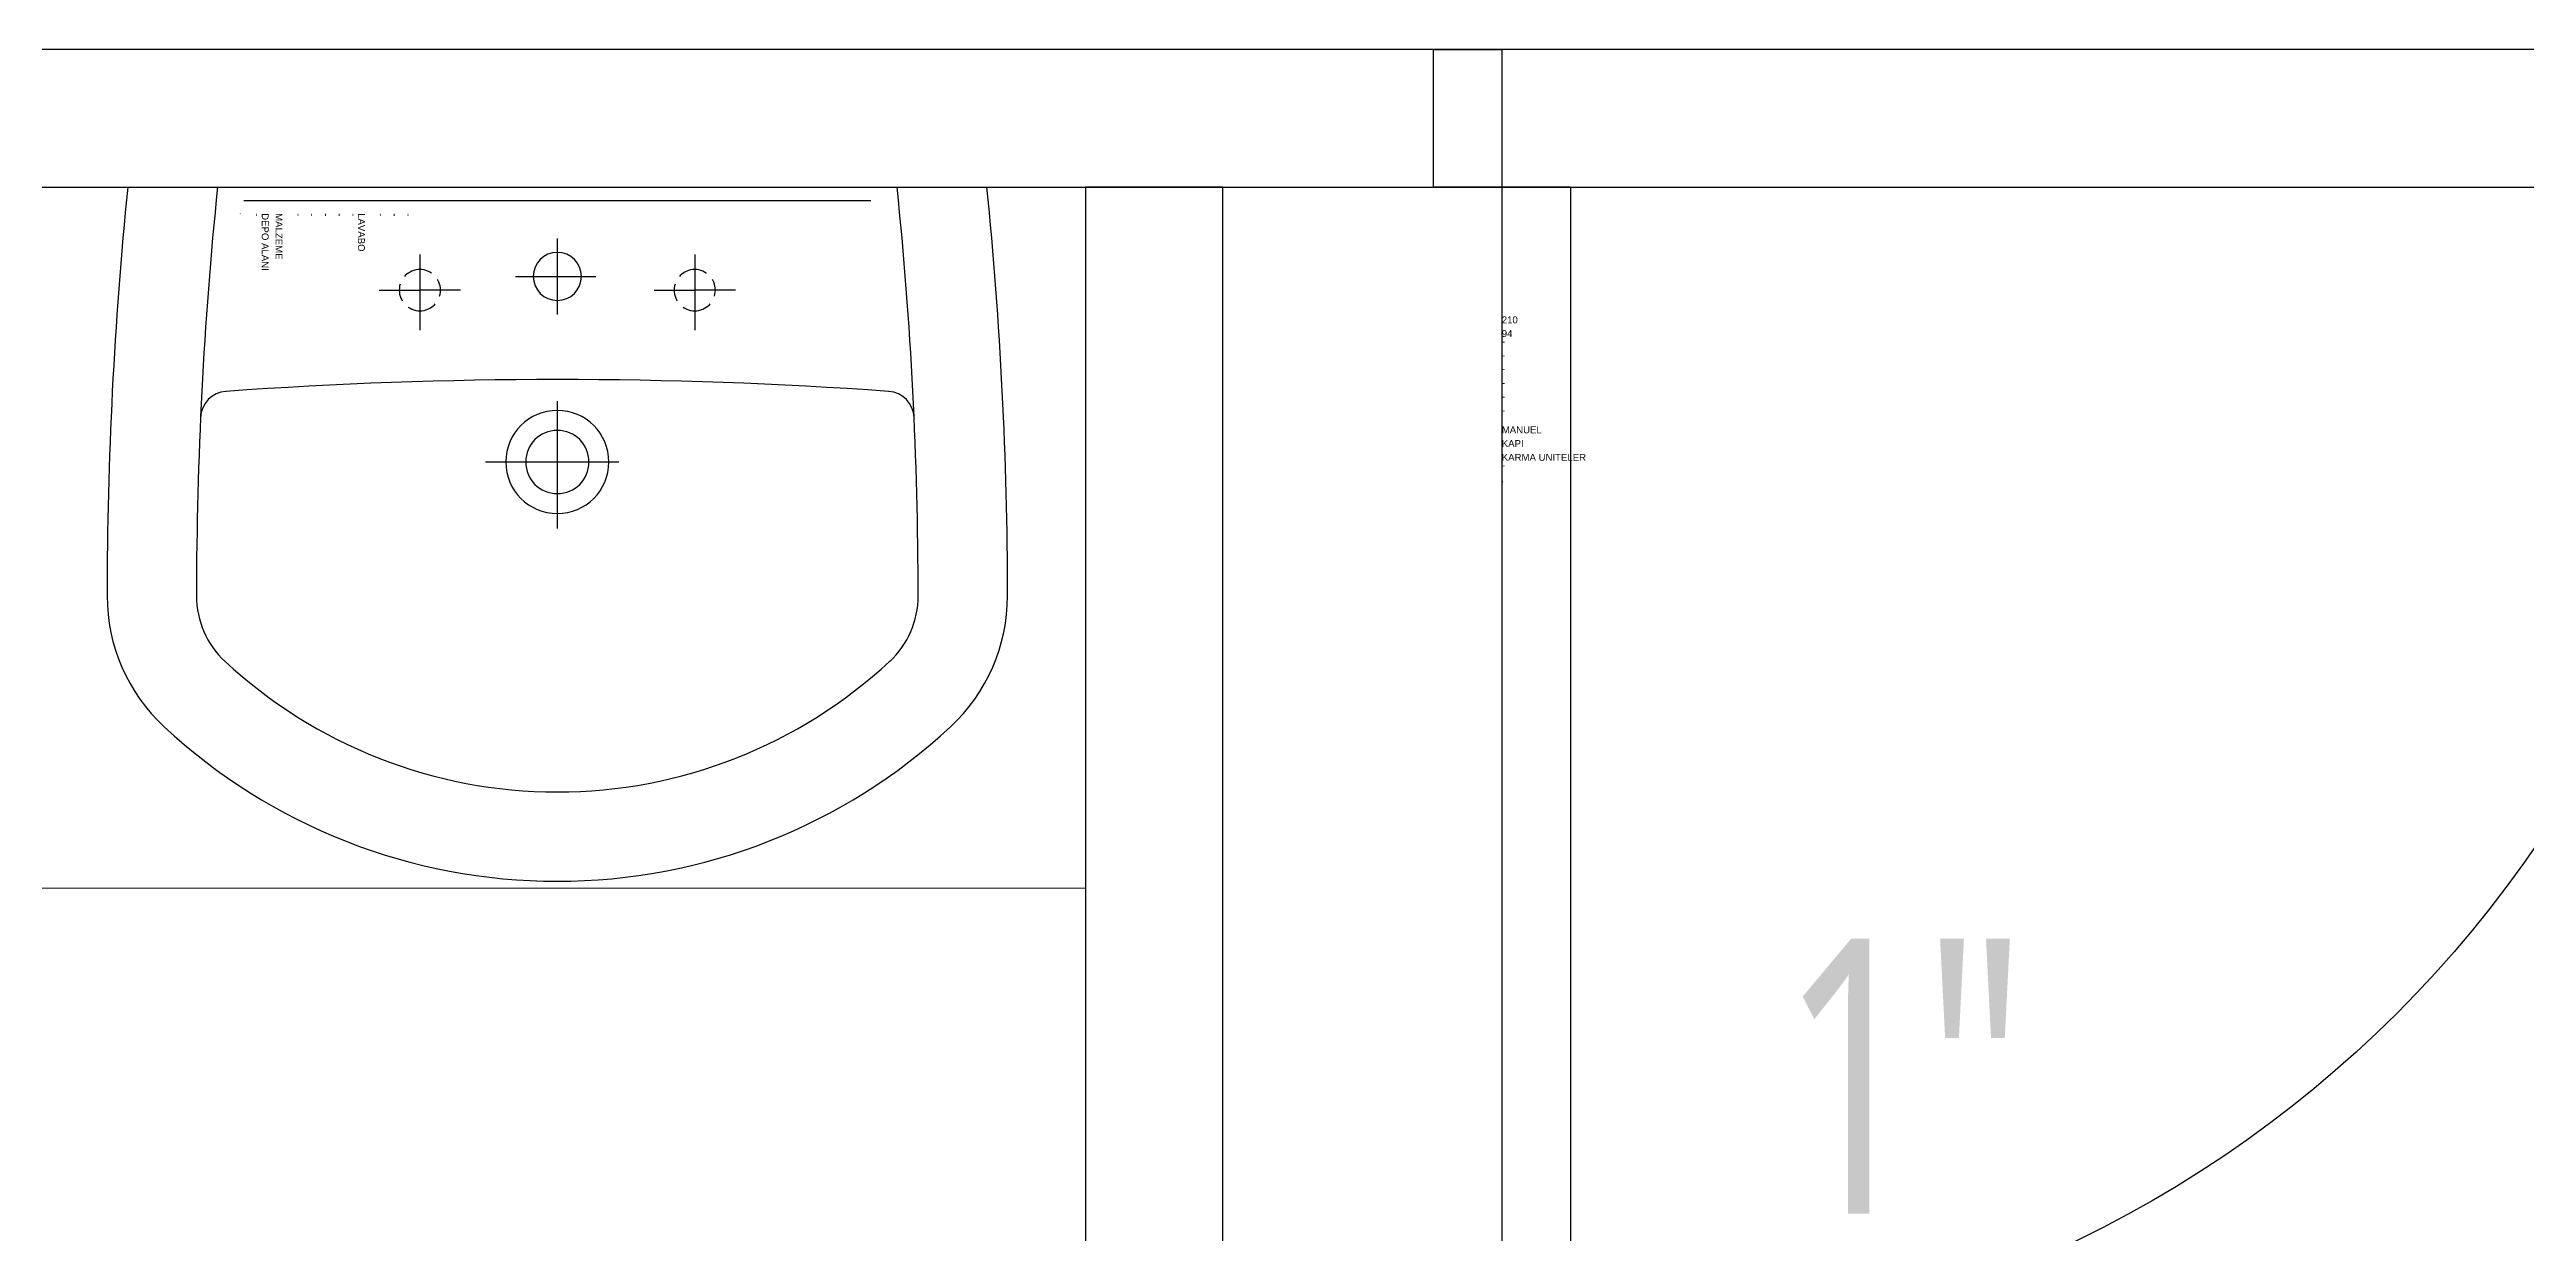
# Model space of a CAD drawing. Extents: x 2698 to 184165, y 3805 to 33846.
# Drawn here: x 161434.6 to 161614.8, y 29418.9 to 29505 of the extents above; entities that cross this region are included whole.
import ezdxf

# ---------------------------------------------------------------- set-up
doc = ezdxf.new("R2010")
doc.units = 0
doc.header["$LTSCALE"] = 2
doc.linetypes.add('HIDDEN', pattern=[9.525, 6.35, -3.175])
doc.layers.get('0').update_dxf_attribs({"color": 252, "linetype": 'CONTINUOUS'})
doc.layers.add('_MCA-0-MIM', color=252, linetype='CONTINUOUS', lineweight=18)
for name, color, linetype in [('_MCA-Y-YAZI-ÇAP', 7, 'CONTINUOUS'), ('Alçıpan', 252, 'CONTINUOUS'), ('BANYO-WC', 252, 'CONTINUOUS'), ('depo tefriş', 252, 'CONTINUOUS'), ('KAPI', 252, 'CONTINUOUS'), ('Planogram', 252, 'CONTINUOUS')]:
    doc.layers.add(name, color=color, linetype=linetype)
doc.styles.add('_MCA-CAP', font='segoeuil.ttf', dxfattribs={"width": 0.7})
doc.styles.get("Standard").update_dxf_attribs({"font": 'arial.ttf'})

# ---------------------------------------------------------------- blocks, each defined once
blk = doc.blocks.new('6064PL')
at = {"layer": 'BANYO-WC'}
for p, q in [((-312.5, 10), (312.5, 10)), ((0, 0), (-228.1, 0)), ((228.1, 0), (0, 0)), ((0, -27.5), (0, -82.7)), ((-100, -39), (-100, -94.1)), ((-100, -39), (-100, -94.1)), ((100, -39), (100, -94.1)), ((100, -39), (100, -94.1)), ((-129.5, -65), (-100, -65)), ((-70.5, -65), (-100, -65)), ((-30.5, -55), (28.1, -55)), ((70.5, -65), (100, -65)), ((129.5, -65), (100, -65)), ((0, -145.7), (0, -238.3)), ((-52.2, -190), (44.8, -190))]:
    blk.add_line(p, q, dxfattribs=at)
for centre, radius, start, end in [((2672.5, -289.6), 3000, 174.2679, 179.9564), ((2672.5, -289.6), 2935, 174.1405, 179.9564), ((-2672.5, -289.6), 2935, 0.0436, 5.8595), ((-2672.5, -289.6), 3000, 0.0436, 5.7321), ((0, -55), 17.5, 90, 270), ((0, -55), 17.5, 270, 90), ((-239.6, -158.6), 20, 94.1243, 177.4241), ((0, -3480.9), 3350.9, 85.8757, 94.1243), ((239.6, -158.6), 20, 2.5759, 85.8757), ((0, -190), 37.5, 90, 270), ((0, -190), 37.5, 270, 90), ((0, -190), 23, 90, 270), ((0, -190), 23, 270, 90), ((-197.5, -287.4), 130, 180, 227.0755), ((-197.5, -287.4), 65, 180, 227.0755), ((197.5, -287.4), 65, 312.9245, 360), ((197.5, -287.4), 130, 312.9245, 0), ((0, -75), 355, 227.0755, 270), ((0, -75), 355, 270, 312.9245), ((0, -75), 420, 227.0755, 270), ((0, -75), 420, 270, 312.9245)]:
    blk.add_arc(centre, radius, start, end, dxfattribs=at)
at = {"layer": 'BANYO-WC', "linetype": 'HIDDEN'}
for centre, start, end in [((-100, -65), 90, 270), ((-100, -65), 270, 90), ((100, -65), 90, 270), ((100, -65), 270, 90)]:
    blk.add_arc(centre, 15, start, end, dxfattribs=at)
blk = doc.blocks.new('depo lavabo')
at = {"layer": 'depo tefriş', "xscale": -0.1, "yscale": 0.1, "zscale": 0.1, "rotation": 2.248694934259277e-05}
blk.add_blockref('6064PL', (0, 49.5), dxfattribs=at)
at = {"layer": 'depo tefriş'}
for tag, p, height in [('YUKSEKLIK', (11, 48.6), 0.5), ('UZUNLUK', (12, 48.6), 0.5), ('DERINLIK', (13, 48.6), 0.5), ('KULLANIM', (14, 48.6), 0.5), ('KULLANIM_SEKLI', (15, 48.6), 0.5), ('YAPI', (16, 48.6), 0.5), ('KAPAK', (17, 48.6), 0.5), ('ALT_TANIM', (18, 48.6), 0.5), ('TANIM', (19, 48.6), 0.5), ('ALT_TIP', (20, 48.6), 0.5), ('TIP', (21, 48.6), 0.5), ('ALAN', (22, 48.6), 0.5), ('KILITLI', (23, 48.6), 0.1)]:
    blk.add_attdef(tag, p, '', height=height, rotation=270, dxfattribs=at)
blk = doc.blocks.new('kapı 90cm')
at = {"layer": 'KAPI'}
for p, q in [((5, 0), (5, 95)), ((10, 95), (5, 95)), ((10, 10), (10, 95)), ((0, 0), (0, 10)), ((10, 10), (0, 10)), ((95, 0), (95, 10)), ((95, 10), (100, 10)), ((100, 0), (100, 10)), ((0, 0), (5, 0)), ((100, 0), (95, 0))]:
    blk.add_line(p, q, dxfattribs=at)
blk.add_arc((10, 10), 85, 0, 90, dxfattribs=at)
at = {"layer": 'Planogram'}
for tag, p, height in [('ALAN', (5, 30.42), 0.5), ('KILITLI', (5, 31.42), 0.1), ('ALT_TIP', (5, 28.42), 0.5), ('TIP', (5, 29.42), 0.5), ('TANIM', (5, 27.42), 0.5), ('ALT_TANIM', (5, 26.42), 0.5), ('KAPAK', (5, 25.42), 0.5), ('YAPI', (5, 24.42), 0.5), ('KULLANIM_SEKLI', (5, 23.42), 0.5), ('KULLANIM', (5, 22.42), 0.5), ('DERINLIK', (5, 21.42), 0.5), ('YUKSEKLIK', (5, 19.42), 0.5), ('UZUNLUK', (5, 20.42), 0.5)]:
    blk.add_attdef(tag, p, '', height=height, dxfattribs=at)
blk = doc.blocks.new('ZEMİN KAT')
blk.add_lwpolyline([(168936.55, 29444.03), (168936.55, 29495.03), (168785.55, 29495.03), (168785.55, 29444.03)], close=True)
at = {"layer": 'Alçıpan'}
blk.add_lwpolyline([(169243.8, 29243.53), (169243.8, 29505.03), (168542.38, 29505.03), (168542.38, 29495.03), (169233.8, 29495.03), (169233.8, 29243.53), (169233.8, 29228.53), (169243.8, 29228.53)], close=True, dxfattribs=at)
blk.add_lwpolyline([(168936.55, 29495.03), (168936.55, 29228.53), (168946.55, 29228.53), (168946.55, 29495.03), (168936.55, 29495.03)], dxfattribs=at)
at = {"layer": 'depo tefriş'}
ref = blk.add_blockref('kapı 90cm', (168961.84, 29505.03), dxfattribs=dict(at, xscale=-1, rotation=180))
ref.add_attrib('ALAN', '-', (168966.84, 29474.55), dxfattribs={"layer": 'Planogram', "height": 0.5})
ref.add_attrib('KILITLI', 'H', (168966.84, 29473.52), dxfattribs={"layer": 'Planogram', "height": 0.1})
ref.add_attrib('YUKSEKLIK', '210', (168966.84, 29485.12), dxfattribs={"layer": 'Planogram', "height": 0.5})
ref.add_attrib('UZUNLUK', '94', (168966.84, 29484.12), dxfattribs={"layer": 'Planogram', "height": 0.5})
ref.add_attrib('DERINLIK', '-', (168966.84, 29483.55), dxfattribs={"layer": 'Planogram', "height": 0.5})
ref.add_attrib('KULLANIM', '-', (168966.84, 29482.55), dxfattribs={"layer": 'Planogram', "height": 0.5})
ref.add_attrib('KULLANIM_SEKLI', '-', (168966.84, 29481.55), dxfattribs={"layer": 'Planogram', "height": 0.5})
ref.add_attrib('YAPI', '-', (168966.84, 29480.55), dxfattribs={"layer": 'Planogram', "height": 0.5})
ref.add_attrib('KAPAK', '-', (168966.84, 29479.55), dxfattribs={"layer": 'Planogram', "height": 0.5})
ref.add_attrib('ALT_TANIM', '-', (168966.84, 29478.55), dxfattribs={"layer": 'Planogram', "height": 0.5})
ref.add_attrib('TANIM', 'MANUEL', (168966.84, 29477.12), dxfattribs={"layer": 'Planogram', "height": 0.5})
ref.add_attrib('ALT_TIP', 'KAPI', (168966.84, 29476.12), dxfattribs={"layer": 'Planogram', "height": 0.5})
ref.add_attrib('TIP', 'KARMA UNITELER', (168966.84, 29475.12), dxfattribs={"layer": 'Planogram', "height": 0.5})
ref = blk.add_blockref('depo lavabo', (168898.14, 29444.53), dxfattribs=dict(at, xscale=-1))
ref.add_attrib('ALAN', '-', (168876.08, 29493.13), dxfattribs={"height": 0.5, "rotation": 270})
ref.add_attrib('KILITLI', 'H', (168875.04, 29493.13), dxfattribs={"height": 0.1, "rotation": 270})
ref.add_attrib('YUKSEKLIK', '-', (168887.08, 29493.13), dxfattribs={"height": 0.5, "rotation": 270})
ref.add_attrib('UZUNLUK', '-', (168886.08, 29493.13), dxfattribs={"height": 0.5, "rotation": 270})
ref.add_attrib('DERINLIK', '-', (168885.08, 29493.13), dxfattribs={"height": 0.5, "rotation": 270})
ref.add_attrib('KULLANIM', 'LAVABO', (168883.64, 29493.13), dxfattribs={"height": 0.5, "rotation": 270})
ref.add_attrib('KULLANIM_SEKLI', '-', (168883.08, 29493.13), dxfattribs={"height": 0.5, "rotation": 270})
ref.add_attrib('YAPI', '-', (168882.08, 29493.13), dxfattribs={"height": 0.5, "rotation": 270})
ref.add_attrib('KAPAK', '-', (168881.08, 29493.13), dxfattribs={"height": 0.5, "rotation": 270})
ref.add_attrib('ALT_TANIM', '-', (168880.08, 29493.13), dxfattribs={"height": 0.5, "rotation": 270})
ref.add_attrib('TANIM', '-', (168879.08, 29493.13), dxfattribs={"height": 0.5, "rotation": 270})
ref.add_attrib('ALT_TIP', 'MALZEME', (168877.64, 29493.13), dxfattribs={"height": 0.5, "rotation": 270})
ref.add_attrib('TIP', 'DEPO ALANI', (168876.64, 29493.13), dxfattribs={"height": 0.5, "rotation": 270})
for tag, p in [('PLN_ID', (172923.07, 31560.21)), ('FORMAT', (174194.75, 31176.9)), ('UNITE_SAYISI', (174194.95, 31176.65)), ('PLANOGRAM_ADI', (174195.28, 31176.24)), ('GRUP', (174195.11, 31176.44)), ('PLN_ID', (173932.96, 31088.8)), ('FORMAT', (173764.03, 30846.27)), ('UNITE_SAYISI', (173764.22, 30846.03)), ('GRUP', (173764.39, 30845.81)), ('PLANOGRAM_ADI', (173764.55, 30845.61)), ('PLN_ID', (173765.43, 30824.23)), ('PLN_ID', (173999.9, 30002.66)), ('FORMAT', (170580.58, 29917.48)), ('UNITE_SAYISI', (170580.78, 29917.24)), ('PLANOGRAM_ADI', (170581.11, 29916.83)), ('GRUP', (170580.94, 29917.03)), ('PLN_ID', (170581.99, 29895.45)), ('FORMAT', (169488.77, 29510.59)), ('UNITE_SAYISI', (169488.97, 29510.35)), ('PLANOGRAM_ADI', (169489.3, 29509.94)), ('GRUP', (169489.13, 29510.13)), ('PLN_ID', (169490.17, 29488.55)), ('FORMAT', (173143.41, 29324.4)), ('UNITE_SAYISI', (173143.61, 29324.16)), ('GRUP', (173143.77, 29323.95)), ('PLANOGRAM_ADI', (173143.94, 29323.75)), ('PLN_ID', (173144.81, 29302.36))]:
    blk.add_attdef(tag, p, '', height=0.162, rotation=35.4182)
at = {"color": 252}
for tag, p in [('FORMAT', (173517.63, 30361.88)), ('UNITE_SAYISI', (173517.82, 30361.64)), ('GRUP', (173517.99, 30361.43)), ('PLANOGRAM_ADI', (173518.15, 30361.23)), ('PLN_ID', (173519.03, 30339.85)), ('FORMAT', (174014.71, 29571.22)), ('UNITE_SAYISI', (174014.9, 29570.97)), ('GRUP', (174015.07, 29570.76)), ('PLANOGRAM_ADI', (174015.23, 29570.56)), ('PLN_ID', (174016.11, 29549.18))]:
    blk.add_attdef(tag, p, '', height=0.162, rotation=35.4182, dxfattribs=at)
at = {"layer": 'Planogram'}
for tag, p, height, rotation in [('YUKSEKLIK', (172905.05, 31699.57), 0.5, 180), ('UZUNLUK', (172905.05, 31698.57), 0.5, 180), ('YUKSEKLIK', (173410.05, 31699.57), 0.5, 180), ('UZUNLUK', (173410.05, 31698.57), 0.5, 180), ('KULLANIM', (172905.05, 31696.57), 0.5, 180), ('DERINLIK', (172905.05, 31697.57), 0.5, 180), ('KULLANIM', (173410.05, 31696.57), 0.5, 180), ('DERINLIK', (173410.05, 31697.57), 0.5, 180), ('KULLANIM_SEKLI', (172905.05, 31695.57), 0.5, 180), ('YAPI', (172905.05, 31694.57), 0.5, 180), ('KULLANIM_SEKLI', (173410.05, 31695.57), 0.5, 180), ('YAPI', (173410.05, 31694.57), 0.5, 180), ('ALT_TANIM', (172905.05, 31692.57), 0.5, 180), ('KAPAK', (172905.05, 31693.57), 0.5, 180), ('ALT_TANIM', (173410.05, 31692.57), 0.5, 180), ('KAPAK', (173410.05, 31693.57), 0.5, 180), ('TANIM', (172905.05, 31691.57), 0.5, 180), ('TANIM', (173410.05, 31691.57), 0.5, 180), ('ALT_TIP', (172905.05, 31690.57), 0.5, 180), ('TIP', (172905.05, 31689.57), 0.5, 180), ('ALT_TIP', (173410.05, 31690.57), 0.5, 180), ('TIP', (173410.05, 31689.57), 0.5, 180), ('ALAN', (172905.05, 31688.57), 0.5, 180), ('KILITLI', (172905.05, 31687.57), 0.1, 180), ('ALAN', (173410.05, 31688.57), 0.5, 180), ('KILITLI', (173410.05, 31687.57), 0.1, 180), ('YUKSEKLIK', (173413.39, 31616), 0.5, 270), ('UZUNLUK', (173414.39, 31616), 0.5, 270), ('DERINLIK', (173415.39, 31616), 0.5, 270), ('KULLANIM', (173416.39, 31616), 0.5, 270), ('KULLANIM_SEKLI', (173417.39, 31616), 0.5, 270), ('YAPI', (173418.39, 31616), 0.5, 270), ('KAPAK', (173419.39, 31616), 0.5, 270), ('ALT_TANIM', (173420.39, 31616), 0.5, 270), ('TANIM', (173421.39, 31616), 0.5, 270), ('ALT_TIP', (173422.39, 31616), 0.5, 270), ('TIP', (173423.39, 31616), 0.5, 270), ('ALAN', (173424.39, 31616), 0.5, 270), ('KILITLI', (173425.39, 31616), 0.1, 270), ('YUKSEKLIK', (173511.98, 31599.42), 0.5, 180), ('YUKSEKLIK', (174141.98, 31599.42), 0.5, 180), ('UZUNLUK', (173511.98, 31598.42), 0.5, 180), ('DERINLIK', (173511.98, 31597.42), 0.5, 180), ('UZUNLUK', (174141.98, 31598.42), 0.5, 180), ('DERINLIK', (174141.98, 31597.42), 0.5, 180), ('KULLANIM_SEKLI', (173511.98, 31595.42), 0.5, 180), ('KULLANIM', (173511.98, 31596.42), 0.5, 180), ('KULLANIM_SEKLI', (174141.98, 31595.42), 0.5, 180), ('KULLANIM', (174141.98, 31596.42), 0.5, 180), ('YAPI', (173511.98, 31594.42), 0.5, 180), ('YAPI', (174141.98, 31594.42), 0.5, 180), ('ALT_TANIM', (173511.98, 31592.42), 0.5, 180), ('KAPAK', (173511.98, 31593.42), 0.5, 180), ('ALT_TANIM', (174141.98, 31592.42), 0.5, 180), ('KAPAK', (174141.98, 31593.42), 0.5, 180), ('ALT_TIP', (173511.98, 31590.42), 0.5, 180), ('TANIM', (173511.98, 31591.42), 0.5, 180), ('ALT_TIP', (174141.98, 31590.42), 0.5, 180), ('TANIM', (174141.98, 31591.42), 0.5, 180), ('ALAN', (173511.98, 31588.42), 0.5, 180), ('TIP', (173511.98, 31589.42), 0.5, 180), ('ALAN', (174141.98, 31588.42), 0.5, 180), ('TIP', (174141.98, 31589.42), 0.5, 180), ('KILITLI', (173511.98, 31587.42), 0.1, 180), ('KILITLI', (174141.98, 31587.42), 0.1, 180), ('YUKSEKLIK', (173413.39, 31517), 0.5, 270), ('UZUNLUK', (173414.39, 31517), 0.5, 270), ('DERINLIK', (173415.39, 31517), 0.5, 270), ('KULLANIM', (173416.39, 31517), 0.5, 270), ('KULLANIM_SEKLI', (173417.39, 31517), 0.5, 270), ('YAPI', (173418.39, 31517), 0.5, 270), ('KAPAK', (173419.39, 31517), 0.5, 270), ('ALT_TANIM', (173420.39, 31517), 0.5, 270), ('TANIM', (173421.39, 31517), 0.5, 270), ('ALT_TIP', (173422.39, 31517), 0.5, 270), ('TIP', (173423.39, 31517), 0.5, 270), ('ALAN', (173424.39, 31517), 0.5, 270), ('KILITLI', (173425.39, 31517), 0.1, 270), ('YUKSEKLIK', (174167.32, 31514.11), 0.5, 270), ('UZUNLUK', (174168.32, 31514.11), 0.5, 270), ('DERINLIK', (174169.32, 31514.11), 0.5, 270), ('KULLANIM', (174170.32, 31514.11), 0.5, 270), ('KULLANIM_SEKLI', (174171.32, 31514.11), 0.5, 270), ('YAPI', (174172.32, 31514.11), 0.5, 270), ('KAPAK', (174173.32, 31514.11), 0.5, 270), ('ALT_TANIM', (174174.32, 31514.11), 0.5, 270), ('TANIM', (174175.32, 31514.11), 0.5, 270), ('ALT_TIP', (174176.32, 31514.11), 0.5, 270), ('TIP', (174177.32, 31514.11), 0.5, 270), ('ALAN', (174178.32, 31514.11), 0.5, 270), ('KILITLI', (174179.32, 31514.11), 0.1, 270), ('KULLANIM_SEKLI', (174251.9, 31259.11), 0.5, 90), ('ALT_TANIM', (174248.9, 31259.11), 0.5, 90), ('KULLANIM', (174252.9, 31259.11), 0.5, 90), ('DERINLIK', (174253.9, 31259.11), 0.5, 90), ('UZUNLUK', (174254.9, 31259.11), 0.5, 90), ('YUKSEKLIK', (174255.9, 31259.11), 0.5, 90), ('ALAN', (174244.9, 31259.11), 0.5, 90), ('ALT_TIP', (174246.9, 31259.11), 0.5, 90), ('TANIM', (174247.9, 31259.11), 0.5, 90), ('KAPAK', (174249.9, 31259.11), 0.5, 90), ('YAPI', (174250.9, 31259.11), 0.5, 90), ('KILITLI', (174243.9, 31259.11), 0.1, 90), ('TIP', (174245.9, 31259.11), 0.5, 90), ('KULLANIM_SEKLI', (173992.31, 30934.24), 0.5, 90), ('ALT_TANIM', (173989.31, 30934.24), 0.5, 90), ('YUKSEKLIK', (173996.31, 30934.24), 0.5, 90), ('ALAN', (173985.31, 30934.24), 0.5, 90), ('ALT_TIP', (173987.31, 30934.24), 0.5, 90), ('TANIM', (173988.31, 30934.24), 0.5, 90), ('KAPAK', (173990.31, 30934.24), 0.5, 90), ('KULLANIM', (173993.31, 30934.24), 0.5, 90), ('DERINLIK', (173994.31, 30934.24), 0.5, 90), ('UZUNLUK', (173995.31, 30934.24), 0.5, 90), ('YUKSEKLIK', (173907.74, 30934.24), 0.5, 270), ('UZUNLUK', (173908.74, 30934.24), 0.5, 270), ('DERINLIK', (173909.74, 30934.24), 0.5, 270), ('KULLANIM', (173910.74, 30934.24), 0.5, 270), ('KULLANIM_SEKLI', (173911.74, 30934.24), 0.5, 270), ('YAPI', (173912.74, 30934.24), 0.5, 270), ('KAPAK', (173913.74, 30934.24), 0.5, 270), ('ALT_TANIM', (173914.74, 30934.24), 0.5, 270), ('TANIM', (173915.74, 30934.24), 0.5, 270), ('ALT_TIP', (173916.74, 30934.24), 0.5, 270), ('TIP', (173917.74, 30934.24), 0.5, 270), ('ALAN', (173918.74, 30934.24), 0.5, 270), ('KILITLI', (173919.74, 30934.24), 0.1, 270), ('KILITLI', (173984.31, 30934.24), 0.1, 90), ('TIP', (173986.31, 30934.24), 0.5, 90), ('YAPI', (173991.31, 30934.24), 0.5, 90), ('YUKSEKLIK', (169421.81, 30001.88), 0.5, 270), ('UZUNLUK', (169422.81, 30001.88), 0.5, 270), ('DERINLIK', (169423.81, 30001.88), 0.5, 270), ('KULLANIM', (169424.81, 30001.88), 0.5, 270), ('KULLANIM_SEKLI', (169425.81, 30001.88), 0.5, 270), ('YAPI', (169426.81, 30001.88), 0.5, 270), ('KAPAK', (169427.81, 30001.88), 0.5, 270), ('ALT_TANIM', (169428.81, 30001.88), 0.5, 270), ('TANIM', (169429.81, 30001.88), 0.5, 270), ('ALT_TIP', (169430.81, 30001.88), 0.5, 270), ('TIP', (169431.81, 30001.88), 0.5, 270), ('ALAN', (169432.81, 30001.88), 0.5, 270), ('KILITLI', (169433.81, 30001.88), 0.1, 270), ('YUKSEKLIK', (169420.38, 29996.88), 0.5, 270), ('UZUNLUK', (169421.38, 29996.88), 0.5, 270), ('DERINLIK', (169422.38, 29996.88), 0.5, 270), ('KULLANIM', (169423.38, 29996.88), 0.5, 270), ('KULLANIM_SEKLI', (169424.38, 29996.88), 0.5, 270), ('YAPI', (169425.38, 29996.88), 0.5, 270), ('KAPAK', (169426.38, 29996.88), 0.5, 270), ('ALT_TANIM', (169427.38, 29996.88), 0.5, 270), ('TANIM', (169428.38, 29996.88), 0.5, 270), ('ALT_TIP', (169429.38, 29996.88), 0.5, 270), ('TIP', (169430.38, 29996.88), 0.5, 270), ('ALAN', (169431.38, 29996.88), 0.5, 270), ('KILITLI', (169432.38, 29996.88), 0.1, 270), ('YUKSEKLIK', (169420.38, 29746.88), 0.5, 270), ('UZUNLUK', (169421.38, 29746.88), 0.5, 270), ('DERINLIK', (169422.38, 29746.88), 0.5, 270), ('KULLANIM', (169423.38, 29746.88), 0.5, 270), ('KULLANIM_SEKLI', (169424.38, 29746.88), 0.5, 270), ('YAPI', (169425.38, 29746.88), 0.5, 270), ('KAPAK', (169426.38, 29746.88), 0.5, 270), ('ALT_TANIM', (169427.38, 29746.88), 0.5, 270), ('TANIM', (169428.38, 29746.88), 0.5, 270), ('ALT_TIP', (169429.38, 29746.88), 0.5, 270), ('TIP', (169430.38, 29746.88), 0.5, 270), ('ALAN', (169431.38, 29746.88), 0.5, 270), ('KILITLI', (169432.38, 29746.88), 0.1, 270), ('YUKSEKLIK', (169421.81, 29496.88), 0.5, 270), ('UZUNLUK', (169422.81, 29496.88), 0.5, 270), ('DERINLIK', (169423.81, 29496.88), 0.5, 270), ('KULLANIM', (169424.81, 29496.88), 0.5, 270), ('KULLANIM_SEKLI', (169425.81, 29496.88), 0.5, 270), ('YAPI', (169426.81, 29496.88), 0.5, 270), ('KAPAK', (169427.81, 29496.88), 0.5, 270), ('ALT_TANIM', (169428.81, 29496.88), 0.5, 270), ('TANIM', (169429.81, 29496.88), 0.5, 270), ('ALT_TIP', (169430.81, 29496.88), 0.5, 270), ('TIP', (169431.81, 29496.88), 0.5, 270), ('ALAN', (169432.81, 29496.88), 0.5, 270), ('KILITLI', (169433.81, 29496.88), 0.1, 270)]:
    blk.add_attdef(tag, p, '', height=height, rotation=rotation, dxfattribs=at)
for tag, p, height in [('ALAN', (173761.98, 31526.63), 0.5), ('KILITLI', (173761.98, 31527.63), 0.1), ('ALT_TIP', (173761.98, 31524.63), 0.5), ('TIP', (173761.98, 31525.63), 0.5), ('TANIM', (173761.98, 31523.63), 0.5), ('ALAN', (173511.98, 31521.85), 0.5), ('KILITLI', (173511.98, 31522.85), 0.1), ('ALT_TANIM', (173761.98, 31522.63), 0.5), ('KAPAK', (173761.98, 31521.63), 0.5), ('ALT_TIP', (173511.98, 31519.85), 0.5), ('TIP', (173511.98, 31520.85), 0.5), ('YAPI', (173761.98, 31520.63), 0.5), ('KULLANIM_SEKLI', (173761.98, 31519.63), 0.5), ('ALT_TANIM', (173511.98, 31517.85), 0.5), ('TANIM', (173511.98, 31518.85), 0.5), ('KULLANIM', (173761.98, 31518.63), 0.5), ('DERINLIK', (173761.98, 31517.63), 0.5), ('YAPI', (173511.98, 31515.85), 0.5), ('KAPAK', (173511.98, 31516.85), 0.5), ('YUKSEKLIK', (173761.98, 31515.63), 0.5), ('UZUNLUK', (173761.98, 31516.63), 0.5), ('KULLANIM_SEKLI', (173511.98, 31514.85), 0.5), ('KULLANIM', (173511.98, 31513.85), 0.5), ('DERINLIK', (173511.98, 31512.85), 0.5), ('YUKSEKLIK', (173511.98, 31510.85), 0.5), ('UZUNLUK', (173511.98, 31511.85), 0.5), ('KILITLI', (173279.27, 29267.91), 0.1), ('ALAN', (173279.27, 29266.91), 0.5), ('TIP', (173279.27, 29265.91), 0.5), ('ALT_TIP', (173279.27, 29264.91), 0.5), ('TANIM', (173279.27, 29263.91), 0.5), ('ALT_TANIM', (173279.27, 29262.91), 0.5), ('KAPAK', (173279.27, 29261.91), 0.5), ('YAPI', (173279.27, 29260.91), 0.5), ('KULLANIM_SEKLI', (173279.27, 29259.91), 0.5), ('KULLANIM', (173279.27, 29258.91), 0.5), ('DERINLIK', (173279.27, 29257.91), 0.5), ('UZUNLUK', (173279.27, 29256.91), 0.5), ('YUKSEKLIK', (173279.27, 29255.91), 0.5)]:
    blk.add_attdef(tag, p, '', height=height, dxfattribs=at)
at = {"layer": 'Planogram', "color": 252}
for tag, p, height in [('ALAN', (173023.25, 31229.96), 0.5), ('KILITLI', (173023.25, 31230.96), 0.1), ('ALAN', (173383.38, 31229.96), 0.5), ('KILITLI', (173383.38, 31230.96), 0.1), ('ALT_TIP', (173023.25, 31227.96), 0.5), ('TIP', (173023.25, 31228.96), 0.5), ('ALT_TIP', (173383.38, 31227.96), 0.5), ('TIP', (173383.38, 31228.96), 0.5), ('ALT_TANIM', (173023.25, 31225.96), 0.5), ('TANIM', (173023.25, 31226.96), 0.5), ('ALT_TANIM', (173383.38, 31225.96), 0.5), ('TANIM', (173383.38, 31226.96), 0.5), ('YAPI', (173023.25, 31223.96), 0.5), ('KAPAK', (173023.25, 31224.96), 0.5), ('YAPI', (173383.38, 31223.96), 0.5), ('KAPAK', (173383.38, 31224.96), 0.5), ('KULLANIM_SEKLI', (173023.25, 31222.96), 0.5), ('KULLANIM', (173023.25, 31221.96), 0.5), ('KULLANIM_SEKLI', (173383.38, 31222.96), 0.5), ('KULLANIM', (173383.38, 31221.96), 0.5), ('DERINLIK', (173023.25, 31220.96), 0.5), ('DERINLIK', (173383.38, 31220.96), 0.5), ('YUKSEKLIK', (173023.25, 31218.96), 0.5), ('UZUNLUK', (173023.25, 31219.96), 0.5), ('YUKSEKLIK', (173383.38, 31218.96), 0.5), ('UZUNLUK', (173383.38, 31219.96), 0.5), ('ALAN', (173023.25, 30403.96), 0.5), ('KILITLI', (173023.25, 30404.96), 0.1), ('TIP', (173023.25, 30402.96), 0.5), ('ALT_TIP', (173023.25, 30401.96), 0.5), ('TANIM', (173023.25, 30400.96), 0.5), ('ALT_TANIM', (173023.25, 30399.96), 0.5), ('KAPAK', (173023.25, 30398.96), 0.5), ('YAPI', (173023.25, 30397.96), 0.5), ('KULLANIM_SEKLI', (173023.25, 30396.96), 0.5), ('KULLANIM', (173023.25, 30395.96), 0.5), ('DERINLIK', (173023.25, 30394.96), 0.5), ('UZUNLUK', (173023.25, 30393.96), 0.5), ('YUKSEKLIK', (173023.25, 30392.96), 0.5), ('ALAN', (173385.25, 30353.96), 0.5), ('KILITLI', (173385.25, 30354.96), 0.1), ('ALT_TIP', (173385.25, 30351.96), 0.5), ('TIP', (173385.25, 30352.96), 0.5), ('ALT_TANIM', (173385.25, 30349.96), 0.5), ('TANIM', (173385.25, 30350.96), 0.5), ('KAPAK', (173385.25, 30348.96), 0.5), ('YAPI', (173385.25, 30347.96), 0.5), ('KULLANIM_SEKLI', (173385.25, 30346.96), 0.5), ('KULLANIM', (173385.25, 30345.96), 0.5), ('DERINLIK', (173385.25, 30344.96), 0.5), ('YUKSEKLIK', (173385.25, 30342.96), 0.5), ('UZUNLUK', (173385.25, 30343.96), 0.5)]:
    blk.add_attdef(tag, p, '', height=height, dxfattribs=at)
for tag, p, height, rotation in [('YUKSEKLIK', (173386.68, 31217.53), 0.5, 270), ('UZUNLUK', (173387.68, 31217.53), 0.5, 270), ('DERINLIK', (173388.68, 31217.53), 0.5, 270), ('KULLANIM', (173389.68, 31217.53), 0.5, 270), ('KULLANIM_SEKLI', (173390.68, 31217.53), 0.5, 270), ('YAPI', (173391.68, 31217.53), 0.5, 270), ('KAPAK', (173392.68, 31217.53), 0.5, 270), ('ALT_TANIM', (173393.68, 31217.53), 0.5, 270), ('TANIM', (173394.68, 31217.53), 0.5, 270), ('ALT_TIP', (173395.68, 31217.53), 0.5, 270), ('TIP', (173396.68, 31217.53), 0.5, 270), ('ALAN', (173397.68, 31217.53), 0.5, 270), ('KILITLI', (173398.68, 31217.53), 0.1, 270), ('KULLANIM_SEKLI', (173103.83, 31032.53), 0.5, 90), ('KULLANIM_SEKLI', (173202.83, 31032.53), 0.5, 90), ('ALT_TIP', (173098.83, 31032.53), 0.5, 90), ('ALT_TANIM', (173100.83, 31032.53), 0.5, 90), ('KULLANIM', (173104.83, 31032.53), 0.5, 90), ('DERINLIK', (173105.83, 31032.53), 0.5, 90), ('UZUNLUK', (173106.83, 31032.53), 0.5, 90), ('YUKSEKLIK', (173107.83, 31032.53), 0.5, 90), ('ALT_TIP', (173197.83, 31032.53), 0.5, 90), ('ALT_TANIM', (173199.83, 31032.53), 0.5, 90), ('KULLANIM', (173203.83, 31032.53), 0.5, 90), ('DERINLIK', (173204.83, 31032.53), 0.5, 90), ('UZUNLUK', (173205.83, 31032.53), 0.5, 90), ('YUKSEKLIK', (173206.83, 31032.53), 0.5, 90), ('ALAN', (173096.83, 31032.53), 0.5, 90), ('TIP', (173097.83, 31032.53), 0.5, 90), ('TANIM', (173099.83, 31032.53), 0.5, 90), ('KAPAK', (173101.83, 31032.53), 0.5, 90), ('YAPI', (173102.83, 31032.53), 0.5, 90), ('ALAN', (173195.83, 31032.53), 0.5, 90), ('TIP', (173196.83, 31032.53), 0.5, 90), ('TANIM', (173198.83, 31032.53), 0.5, 90), ('KAPAK', (173200.83, 31032.53), 0.5, 90), ('YAPI', (173201.83, 31032.53), 0.5, 90), ('KILITLI', (173095.83, 31032.53), 0.1, 90), ('KILITLI', (173194.83, 31032.53), 0.1, 90), ('YUKSEKLIK', (173386.68, 31007.53), 0.5, 270), ('UZUNLUK', (173387.68, 31007.53), 0.5, 270), ('DERINLIK', (173388.68, 31007.53), 0.5, 270), ('KULLANIM', (173389.68, 31007.53), 0.5, 270), ('KULLANIM_SEKLI', (173390.68, 31007.53), 0.5, 270), ('YAPI', (173391.68, 31007.53), 0.5, 270), ('KAPAK', (173392.68, 31007.53), 0.5, 270), ('ALT_TANIM', (173393.68, 31007.53), 0.5, 270), ('TANIM', (173394.68, 31007.53), 0.5, 270), ('ALT_TIP', (173395.68, 31007.53), 0.5, 270), ('TIP', (173396.68, 31007.53), 0.5, 270), ('ALAN', (173397.68, 31007.53), 0.5, 270), ('KILITLI', (173398.68, 31007.53), 0.1, 270), ('KULLANIM_SEKLI', (173564.83, 30868.53), 0.5, 90), ('ALT_TIP', (173559.83, 30868.53), 0.5, 90), ('ALT_TANIM', (173561.83, 30868.53), 0.5, 90), ('KULLANIM', (173565.83, 30868.53), 0.5, 90), ('DERINLIK', (173566.83, 30868.53), 0.5, 90), ('UZUNLUK', (173567.83, 30868.53), 0.5, 90), ('YUKSEKLIK', (173568.83, 30868.53), 0.5, 90), ('ALAN', (173557.83, 30868.53), 0.5, 90), ('TIP', (173558.83, 30868.53), 0.5, 90), ('TANIM', (173560.83, 30868.53), 0.5, 90), ('KAPAK', (173562.83, 30868.53), 0.5, 90), ('YAPI', (173563.83, 30868.53), 0.5, 90), ('YUKSEKLIK', (173485.68, 30868.53), 0.5, 270), ('UZUNLUK', (173486.68, 30868.53), 0.5, 270), ('DERINLIK', (173487.68, 30868.53), 0.5, 270), ('KULLANIM', (173488.68, 30868.53), 0.5, 270), ('KULLANIM_SEKLI', (173489.68, 30868.53), 0.5, 270), ('YAPI', (173490.68, 30868.53), 0.5, 270), ('KAPAK', (173491.68, 30868.53), 0.5, 270), ('ALT_TANIM', (173492.68, 30868.53), 0.5, 270), ('TANIM', (173493.68, 30868.53), 0.5, 270), ('ALT_TIP', (173494.68, 30868.53), 0.5, 270), ('TIP', (173495.68, 30868.53), 0.5, 270), ('ALAN', (173496.68, 30868.53), 0.5, 270), ('KILITLI', (173497.68, 30868.53), 0.1, 270), ('KILITLI', (173556.83, 30868.53), 0.1, 90), ('KULLANIM_SEKLI', (173103.83, 30847.53), 0.5, 90), ('KULLANIM_SEKLI', (173202.83, 30847.53), 0.5, 90), ('ALT_TANIM', (173100.83, 30847.53), 0.5, 90), ('YUKSEKLIK', (173107.83, 30847.53), 0.5, 90), ('ALT_TANIM', (173199.83, 30847.53), 0.5, 90), ('YUKSEKLIK', (173206.83, 30847.53), 0.5, 90), ('ALT_TIP', (173098.83, 30847.53), 0.5, 90), ('TANIM', (173099.83, 30847.53), 0.5, 90), ('KAPAK', (173101.83, 30847.53), 0.5, 90), ('KULLANIM', (173104.83, 30847.53), 0.5, 90), ('DERINLIK', (173105.83, 30847.53), 0.5, 90), ('UZUNLUK', (173106.83, 30847.53), 0.5, 90), ('ALT_TIP', (173197.83, 30847.53), 0.5, 90), ('TANIM', (173198.83, 30847.53), 0.5, 90), ('KAPAK', (173200.83, 30847.53), 0.5, 90), ('KULLANIM', (173203.83, 30847.53), 0.5, 90), ('DERINLIK', (173204.83, 30847.53), 0.5, 90), ('UZUNLUK', (173205.83, 30847.53), 0.5, 90), ('KILITLI', (173095.83, 30847.53), 0.1, 90), ('ALAN', (173096.83, 30847.53), 0.5, 90), ('TIP', (173097.83, 30847.53), 0.5, 90), ('YAPI', (173102.83, 30847.53), 0.5, 90), ('KILITLI', (173194.83, 30847.53), 0.1, 90), ('ALAN', (173195.83, 30847.53), 0.5, 90), ('TIP', (173196.83, 30847.53), 0.5, 90), ('YAPI', (173201.83, 30847.53), 0.5, 90), ('KULLANIM_SEKLI', (173103.83, 30662.53), 0.5, 90), ('KULLANIM_SEKLI', (173202.83, 30662.53), 0.5, 90), ('ALT_TANIM', (173100.83, 30662.53), 0.5, 90), ('KULLANIM', (173104.83, 30662.53), 0.5, 90), ('DERINLIK', (173105.83, 30662.53), 0.5, 90), ('UZUNLUK', (173106.83, 30662.53), 0.5, 90), ('YUKSEKLIK', (173107.83, 30662.53), 0.5, 90), ('ALT_TANIM', (173199.83, 30662.53), 0.5, 90), ('KULLANIM', (173203.83, 30662.53), 0.5, 90), ('DERINLIK', (173204.83, 30662.53), 0.5, 90), ('UZUNLUK', (173205.83, 30662.53), 0.5, 90), ('YUKSEKLIK', (173206.83, 30662.53), 0.5, 90), ('ALAN', (173096.83, 30662.53), 0.5, 90), ('ALT_TIP', (173098.83, 30662.53), 0.5, 90), ('TANIM', (173099.83, 30662.53), 0.5, 90), ('KAPAK', (173101.83, 30662.53), 0.5, 90), ('YAPI', (173102.83, 30662.53), 0.5, 90), ('ALAN', (173195.83, 30662.53), 0.5, 90), ('ALT_TIP', (173197.83, 30662.53), 0.5, 90), ('TANIM', (173198.83, 30662.53), 0.5, 90), ('KAPAK', (173200.83, 30662.53), 0.5, 90), ('YAPI', (173201.83, 30662.53), 0.5, 90), ('KILITLI', (173095.83, 30662.53), 0.1, 90), ('TIP', (173097.83, 30662.53), 0.5, 90), ('KILITLI', (173194.83, 30662.53), 0.1, 90), ('TIP', (173196.83, 30662.53), 0.5, 90), ('YUKSEKLIK', (173485.68, 30658.53), 0.5, 270), ('UZUNLUK', (173486.68, 30658.53), 0.5, 270), ('DERINLIK', (173487.68, 30658.53), 0.5, 270), ('KULLANIM', (173488.68, 30658.53), 0.5, 270), ('KULLANIM_SEKLI', (173489.68, 30658.53), 0.5, 270), ('YAPI', (173490.68, 30658.53), 0.5, 270), ('KAPAK', (173491.68, 30658.53), 0.5, 270), ('ALT_TANIM', (173492.68, 30658.53), 0.5, 270), ('TANIM', (173493.68, 30658.53), 0.5, 270), ('ALT_TIP', (173494.68, 30658.53), 0.5, 270), ('TIP', (173495.68, 30658.53), 0.5, 270), ('ALAN', (173496.68, 30658.53), 0.5, 270), ('KILITLI', (173497.68, 30658.53), 0.1, 270), ('KULLANIM_SEKLI', (173465.83, 30612.53), 0.5, 90), ('ALT_TIP', (173460.83, 30612.53), 0.5, 90), ('ALT_TANIM', (173462.83, 30612.53), 0.5, 90), ('KULLANIM', (173466.83, 30612.53), 0.5, 90), ('DERINLIK', (173467.83, 30612.53), 0.5, 90), ('UZUNLUK', (173468.83, 30612.53), 0.5, 90), ('YUKSEKLIK', (173469.83, 30612.53), 0.5, 90), ('ALAN', (173458.83, 30612.53), 0.5, 90), ('TIP', (173459.83, 30612.53), 0.5, 90), ('TANIM', (173461.83, 30612.53), 0.5, 90), ('KAPAK', (173463.83, 30612.53), 0.5, 90), ('YAPI', (173464.83, 30612.53), 0.5, 90), ('KILITLI', (173457.83, 30612.53), 0.1, 90), ('KULLANIM_SEKLI', (173103.83, 30477.53), 0.5, 90), ('KULLANIM_SEKLI', (173202.83, 30477.53), 0.5, 90), ('ALT_TIP', (173098.83, 30477.53), 0.5, 90), ('ALT_TANIM', (173100.83, 30477.53), 0.5, 90), ('KULLANIM', (173104.83, 30477.53), 0.5, 90), ('DERINLIK', (173105.83, 30477.53), 0.5, 90), ('UZUNLUK', (173106.83, 30477.53), 0.5, 90), ('YUKSEKLIK', (173107.83, 30477.53), 0.5, 90), ('ALT_TIP', (173197.83, 30477.53), 0.5, 90), ('ALT_TANIM', (173199.83, 30477.53), 0.5, 90), ('KULLANIM', (173203.83, 30477.53), 0.5, 90), ('DERINLIK', (173204.83, 30477.53), 0.5, 90), ('UZUNLUK', (173205.83, 30477.53), 0.5, 90), ('YUKSEKLIK', (173206.83, 30477.53), 0.5, 90), ('ALAN', (173096.83, 30477.53), 0.5, 90), ('TIP', (173097.83, 30477.53), 0.5, 90), ('TANIM', (173099.83, 30477.53), 0.5, 90), ('KAPAK', (173101.83, 30477.53), 0.5, 90), ('YAPI', (173102.83, 30477.53), 0.5, 90), ('ALAN', (173195.83, 30477.53), 0.5, 90), ('TIP', (173196.83, 30477.53), 0.5, 90), ('TANIM', (173198.83, 30477.53), 0.5, 90), ('KAPAK', (173200.83, 30477.53), 0.5, 90), ('YAPI', (173201.83, 30477.53), 0.5, 90), ('KILITLI', (173095.83, 30477.53), 0.1, 90), ('KILITLI', (173194.83, 30477.53), 0.1, 90), ('KULLANIM_SEKLI', (173465.83, 30427.53), 0.5, 90), ('ALT_TIP', (173460.83, 30427.53), 0.5, 90), ('TANIM', (173461.83, 30427.53), 0.5, 90), ('ALT_TANIM', (173462.83, 30427.53), 0.5, 90), ('KAPAK', (173463.83, 30427.53), 0.5, 90), ('KULLANIM', (173466.83, 30427.53), 0.5, 90), ('DERINLIK', (173467.83, 30427.53), 0.5, 90), ('UZUNLUK', (173468.83, 30427.53), 0.5, 90), ('YUKSEKLIK', (173469.83, 30427.53), 0.5, 90), ('KILITLI', (173457.83, 30427.53), 0.1, 90), ('ALAN', (173458.83, 30427.53), 0.5, 90), ('TIP', (173459.83, 30427.53), 0.5, 90), ('YAPI', (173464.83, 30427.53), 0.5, 90), ('YUKSEKLIK', (173408.09, 29970.54), 0.5, 270), ('UZUNLUK', (173409.09, 29970.54), 0.5, 270), ('DERINLIK', (173410.09, 29970.54), 0.5, 270), ('KULLANIM', (173411.09, 29970.54), 0.5, 270), ('KULLANIM_SEKLI', (173412.09, 29970.54), 0.5, 270), ('YAPI', (173413.09, 29970.54), 0.5, 270), ('KAPAK', (173414.09, 29970.54), 0.5, 270), ('ALT_TANIM', (173415.09, 29970.54), 0.5, 270), ('TANIM', (173416.09, 29970.54), 0.5, 270), ('ALT_TIP', (173417.09, 29970.54), 0.5, 270), ('TIP', (173418.09, 29970.54), 0.5, 270), ('ALAN', (173419.09, 29970.54), 0.5, 270), ('KILITLI', (173420.09, 29970.54), 0.1, 270), ('YUKSEKLIK', (173494.09, 29970.54), 0.5, 270), ('UZUNLUK', (173495.09, 29970.54), 0.5, 270), ('DERINLIK', (173496.09, 29970.54), 0.5, 270), ('KULLANIM', (173497.09, 29970.54), 0.5, 270), ('KULLANIM_SEKLI', (173498.09, 29970.54), 0.5, 270), ('YAPI', (173499.09, 29970.54), 0.5, 270), ('KAPAK', (173500.09, 29970.54), 0.5, 270), ('ALT_TANIM', (173501.09, 29970.54), 0.5, 270), ('TANIM', (173502.09, 29970.54), 0.5, 270), ('ALT_TIP', (173503.09, 29970.54), 0.5, 270), ('TIP', (173504.09, 29970.54), 0.5, 270), ('ALAN', (173505.09, 29970.54), 0.5, 270), ('KILITLI', (173506.09, 29970.54), 0.1, 270), ('KULLANIM_SEKLI', (174064.45, 29449.65), 0.5, 90), ('ALT_TANIM', (174061.45, 29449.65), 0.5, 90), ('YUKSEKLIK', (174068.45, 29449.65), 0.5, 90), ('ALAN', (174057.45, 29449.65), 0.5, 90), ('ALT_TIP', (174059.45, 29449.65), 0.5, 90), ('TANIM', (174060.45, 29449.65), 0.5, 90), ('KAPAK', (174062.45, 29449.65), 0.5, 90), ('KULLANIM', (174065.45, 29449.65), 0.5, 90), ('DERINLIK', (174066.45, 29449.65), 0.5, 90), ('UZUNLUK', (174067.45, 29449.65), 0.5, 90), ('KILITLI', (174056.45, 29449.65), 0.1, 90), ('TIP', (174058.45, 29449.65), 0.5, 90), ('YAPI', (174063.45, 29449.65), 0.5, 90)]:
    blk.add_attdef(tag, p, '', height=height, rotation=rotation, dxfattribs=at)

msp = doc.modelspace()

# ---------------------------------------------------------------- block references
at = {"layer": '_MCA-0-MIM'}
msp.add_blockref('ZEMİN KAT', (-7426.56, 0), dxfattribs=at)

# ---------------------------------------------------------------- texts
at = {"layer": '_MCA-Y-YAZI-ÇAP', "style": '_MCA-CAP', "width": 0.7}
msp.add_text('1"', height=20, dxfattribs=at).set_placement((161560.55, 29420.35, 5433.58))

doc.saveas('drawing.dxf')
